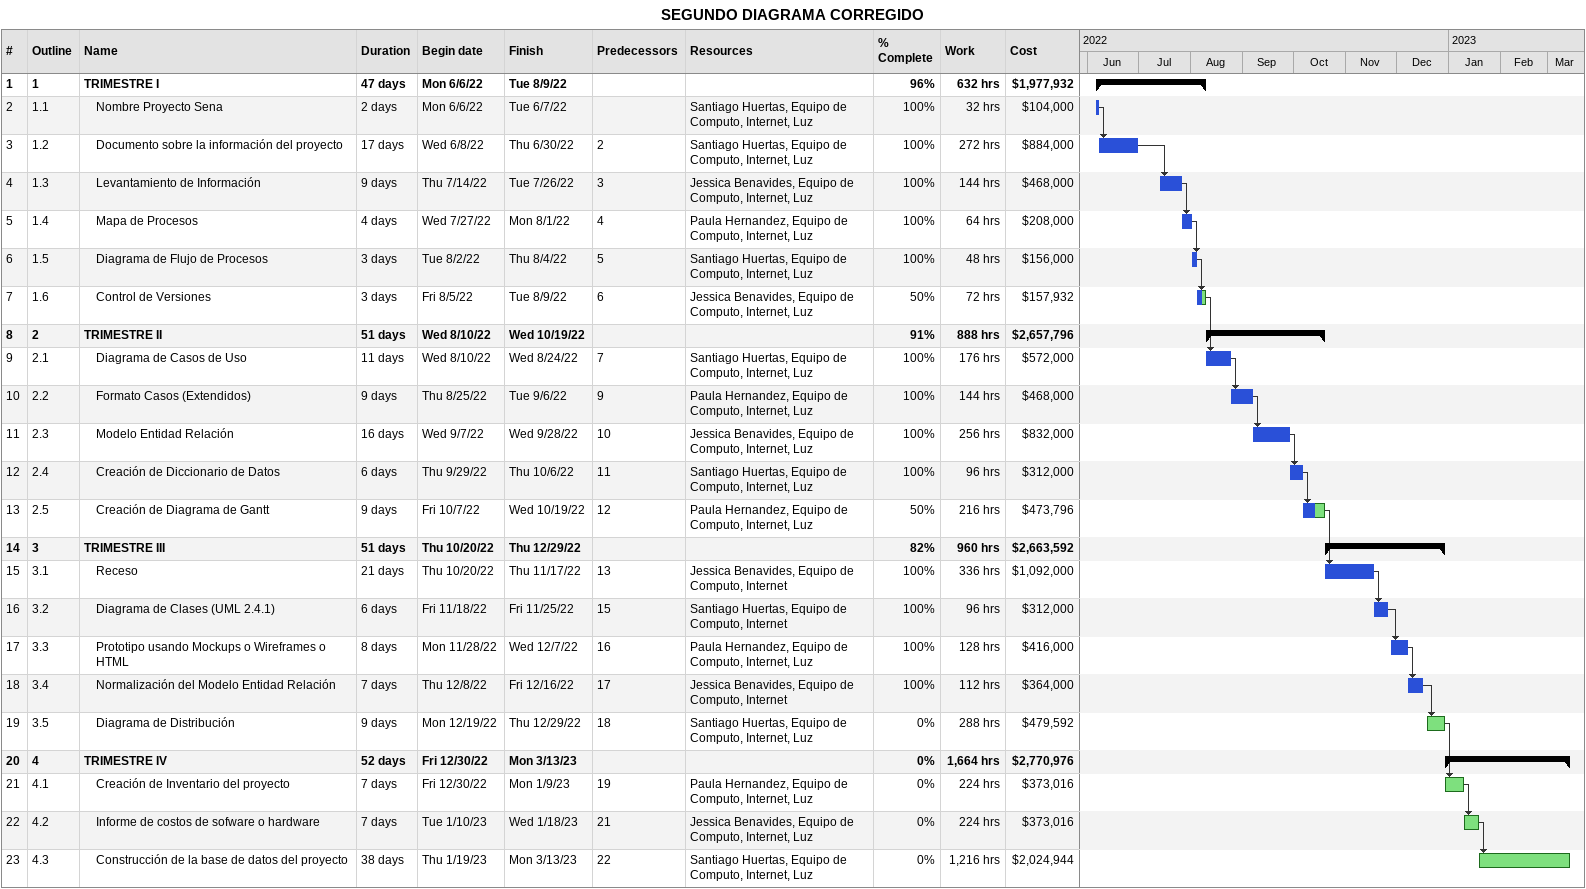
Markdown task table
SEGUNDO DIAGRAMA CORREGIDO

| ID | WBS | Task | Duration | Start | Finish | Predecessors | Resources | % complete | Work (h) | Cost ($) |
|---|---|---|---|---|---|---|---|---|---|---|
| 1 | 1 | **TRIMESTRE I** | 47d | 2022-06-06 | 2022-08-09 |  |  | 96 | 632 | 1977932 |
| 2 | 1.1 | Nombre Proyecto Sena | 2d | 2022-06-06 | 2022-06-07 |  | Santiago Huertas, Equipo de Computo, Internet, Luz | 100 | 32 | 104000 |
| 3 | 1.2 | Documento sobre la información del proyecto | 17d | 2022-06-08 | 2022-06-30 | 2 | Santiago Huertas, Equipo de Computo, Internet, Luz | 100 | 272 | 884000 |
| 4 | 1.3 | Levantamiento de Información | 9d | 2022-07-14 | 2022-07-26 | 3 | Jessica Benavides, Equipo de Computo, Internet, Luz | 100 | 144 | 468000 |
| 5 | 1.4 | Mapa de Procesos | 4d | 2022-07-27 | 2022-08-01 | 4 | Paula Hernandez, Equipo de Computo, Internet, Luz | 100 | 64 | 208000 |
| 6 | 1.5 | Diagrama de Flujo de Procesos | 3d | 2022-08-02 | 2022-08-04 | 5 | Santiago Huertas, Equipo de Computo, Internet, Luz | 100 | 48 | 156000 |
| 7 | 1.6 | Control de Versiones | 3d | 2022-08-05 | 2022-08-09 | 6 | Jessica Benavides, Equipo de Computo, Internet, Luz | 50 | 72 | 157932 |
| 8 | 2 | **TRIMESTRE II** | 51d | 2022-08-10 | 2022-10-19 |  |  | 91 | 888 | 2657796 |
| 9 | 2.1 | Diagrama de Casos de Uso | 11d | 2022-08-10 | 2022-08-24 | 7 | Santiago Huertas, Equipo de Computo, Internet, Luz | 100 | 176 | 572000 |
| 10 | 2.2 | Formato Casos (Extendidos) | 9d | 2022-08-25 | 2022-09-06 | 9 | Paula Hernandez, Equipo de Computo, Internet, Luz | 100 | 144 | 468000 |
| 11 | 2.3 | Modelo Entidad Relación | 16d | 2022-09-07 | 2022-09-28 | 10 | Jessica Benavides, Equipo de Computo, Internet, Luz | 100 | 256 | 832000 |
| 12 | 2.4 | Creación de Diccionario de Datos | 6d | 2022-09-29 | 2022-10-06 | 11 | Santiago Huertas, Equipo de Computo, Internet, Luz | 100 | 96 | 312000 |
| 13 | 2.5 | Creación de Diagrama de Gantt | 9d | 2022-10-07 | 2022-10-19 | 12 | Paula Hernandez, Equipo de Computo, Internet, Luz | 50 | 216 | 473796 |
| 14 | 3 | **TRIMESTRE III** | 51d | 2022-10-20 | 2022-12-29 |  |  | 82 | 960 | 2663592 |
| 15 | 3.1 | Receso | 21d | 2022-10-20 | 2022-11-17 | 13 | Jessica Benavides, Equipo de Computo, Internet | 100 | 336 | 1092000 |
| 16 | 3.2 | Diagrama de Clases (UML 2.4.1) | 6d | 2022-11-18 | 2022-11-25 | 15 | Santiago Huertas, Equipo de Computo, Internet | 100 | 96 | 312000 |
| 17 | 3.3 | Prototipo usando Mockups o Wireframes o HTML | 8d | 2022-11-28 | 2022-12-07 | 16 | Paula Hernandez, Equipo de Computo, Internet, Luz | 100 | 128 | 416000 |
| 18 | 3.4 | Normalización del Modelo Entidad Relación | 7d | 2022-12-08 | 2022-12-16 | 17 | Jessica Benavides, Equipo de Computo, Internet | 100 | 112 | 364000 |
| 19 | 3.5 | Diagrama de Distribución | 9d | 2022-12-19 | 2022-12-29 | 18 | Santiago Huertas, Equipo de Computo, Internet, Luz | 0 | 288 | 479592 |
| 20 | 4 | **TRIMESTRE IV** | 52d | 2022-12-30 | 2023-03-13 |  |  | 0 | 1664 | 2770976 |
| 21 | 4.1 | Creación de Inventario del proyecto | 7d | 2022-12-30 | 2023-01-09 | 19 | Paula Hernandez, Equipo de Computo, Internet, Luz | 0 | 224 | 373016 |
| 22 | 4.2 | Informe de costos de sofware o hardware | 7d | 2023-01-10 | 2023-01-18 | 21 | Jessica Benavides, Equipo de Computo, Internet, Luz | 0 | 224 | 373016 |
| 23 | 4.3 | Construcción de la base de datos del proyecto | 38d | 2023-01-19 | 2023-03-13 | 22 | Santiago Huertas, Equipo de Computo, Internet, Luz | 0 | 1216 | 2024944 |
